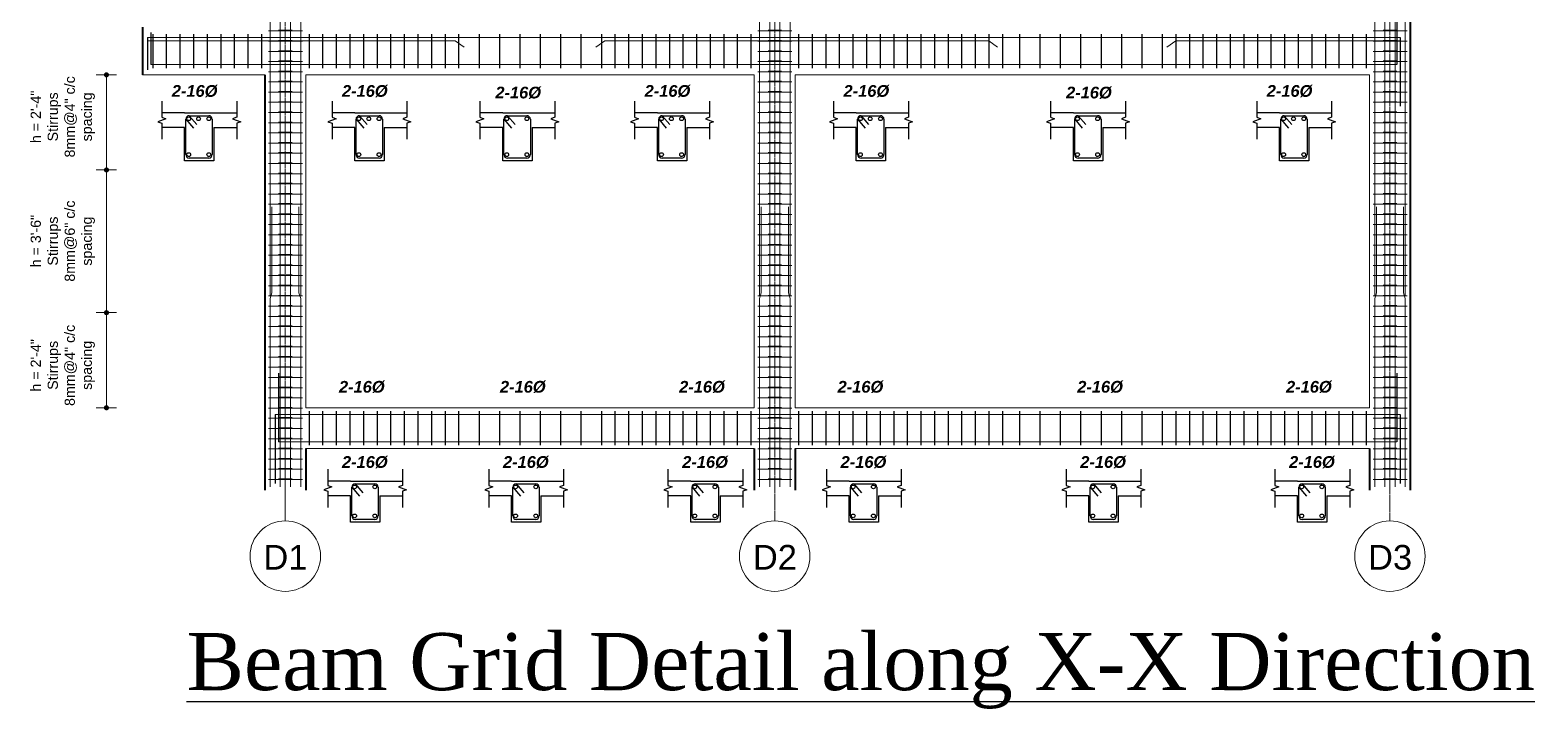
# Model space of a CAD drawing. Header units: inches. Extents: x 115570 to 265311, y 61168 to 314550.
# Drawn here: x 172834.6 to 173277.3, y 62446.7 to 62646.5 of the extents above; entities that cross this region are included whole.
import ezdxf

# ---------------------------------------------------------------- set-up
doc = ezdxf.new("R2010")
doc.units = ezdxf.units.IN
doc.header["$MEASUREMENT"] = 0
doc.linetypes.add('(edited 28 Aug)Admin Building_Umesh copy$0$DASHED', pattern=[0.75, 0.5, -0.25])
doc.layers.get('0').update_dxf_attribs({"lineweight": 25})
doc.layers.add('(edited 28 Aug)Admin Building_Umesh copy$0$0 Beam Rebar', color=3, linetype='Continuous')
doc.layers.add('0 Beam Rebar', color=3, linetype='Continuous')
for name, color, linetype, lineweight in [('(edited 28 Aug)Admin Building_Umesh copy$0$0 Center Line', 191, '(edited 28 Aug)Admin Building_Umesh copy$0$DASHED', 9), ('(edited 28 Aug)Admin Building_Umesh copy$0$0 Column Rebar', 4, 'Continuous', 20), ('0 dimension lines', 4, 'Continuous', 18), ('0 wall', 7, 'Continuous', 40)]:
    doc.layers.add(name, color=color, linetype=linetype, lineweight=lineweight)
doc.styles.add('(edited 28 Aug)Admin Building_Umesh copy$0$MtXpl_Arial', font='arialbi.ttf')
doc.styles.add('(edited 28 Aug)Admin Building_Umesh copy$0$Standard', font='arial.ttf')
doc.styles.add('arial.', font='arial.ttf')
doc.styles.get("Standard").update_dxf_attribs({"font": 'arial.ttf'})

# ---------------------------------------------------------------- blocks, each defined once
blk = doc.blocks.new('_Dot')
at = {"color": 0, "linetype": 'ByBlock', "lineweight": -2}
blk.add_line((-0.5, 0), (-1, 0), dxfattribs=at)
at = {"color": 0, "linetype": 'ByBlock', "const_width": 0.5}
blk.add_lwpolyline([(-0.25, 0, 1), (0.25, 0, 1)], format="xyb", close=True, dxfattribs=at)

msp = doc.modelspace()

# ---------------------------------------------------------------- linework, layer by layer
at = {"layer": '(edited 28 Aug)Admin Building_Umesh copy$0$0 Beam Rebar', "ltscale": 10, "transparency": 33554687}
for points in [[(172873.34, 62625.58), (172873.34, 62620.83), (172874.53, 62620.4), (172872.16, 62619.53), (172873.34, 62619.1), (172873.34, 62614.35)], [(172895.37, 62625.58), (172895.37, 62620.83), (172894.18, 62620.4), (172896.55, 62619.53), (172895.37, 62619.1), (172895.37, 62614.35)], [(172923.41, 62625.58), (172923.41, 62620.83), (172924.6, 62620.4), (172922.22, 62619.53), (172923.41, 62619.1), (172923.41, 62614.35)], [(172945.43, 62625.58), (172945.43, 62620.83), (172944.25, 62620.4), (172946.62, 62619.53), (172945.43, 62619.1), (172945.43, 62614.35)], [(172966.92, 62625.58), (172966.92, 62620.83), (172968.11, 62620.4), (172965.74, 62619.53), (172966.92, 62619.1), (172966.92, 62614.35)], [(172988.95, 62625.58), (172988.95, 62620.83), (172987.76, 62620.4), (172990.13, 62619.53), (172988.95, 62619.1), (172988.95, 62614.35)], [(173012.45, 62625.58), (173012.45, 62620.83), (173013.63, 62620.4), (173011.26, 62619.53), (173012.45, 62619.1), (173012.45, 62614.35)], [(173034.47, 62625.58), (173034.47, 62620.83), (173033.29, 62620.4), (173035.66, 62619.53), (173034.47, 62619.1), (173034.47, 62614.35)], [(173070.97, 62625.58), (173070.97, 62620.83), (173072.15, 62620.4), (173069.78, 62619.53), (173070.97, 62619.1), (173070.97, 62614.35)], [(173092.99, 62625.58), (173092.99, 62620.83), (173091.8, 62620.4), (173094.18, 62619.53), (173092.99, 62619.1), (173092.99, 62614.35)], [(173134.83, 62625.58), (173134.83, 62620.83), (173136.02, 62620.4), (173133.64, 62619.53), (173134.83, 62619.1), (173134.83, 62614.35)], [(173156.86, 62625.58), (173156.86, 62620.83), (173155.67, 62620.4), (173158.04, 62619.53), (173156.86, 62619.1), (173156.86, 62614.35)], [(173195.48, 62625.58), (173195.48, 62620.83), (173196.67, 62620.4), (173194.29, 62619.53), (173195.48, 62619.1), (173195.48, 62614.35)], [(173217.5, 62625.58), (173217.5, 62620.83), (173216.32, 62620.4), (173218.69, 62619.53), (173217.5, 62619.1), (173217.5, 62614.35)], [(172922.15, 62517.23), (172922.15, 62512.48), (172923.34, 62512.05), (172920.96, 62511.18), (172922.15, 62510.75), (172922.15, 62506)], [(172944.18, 62517.23), (172944.18, 62512.48), (172942.99, 62512.05), (172945.36, 62511.18), (172944.18, 62510.75), (172944.18, 62506)], [(172969.52, 62517.23), (172969.52, 62512.48), (172970.71, 62512.05), (172968.33, 62511.18), (172969.52, 62510.75), (172969.52, 62506)], [(172991.54, 62517.23), (172991.54, 62512.48), (172990.36, 62512.05), (172992.73, 62511.18), (172991.54, 62510.75), (172991.54, 62506)], [(173022.25, 62517.23), (173022.25, 62512.48), (173023.44, 62512.05), (173021.06, 62511.18), (173022.25, 62510.75), (173022.25, 62506)], [(173044.27, 62517.23), (173044.27, 62512.48), (173043.09, 62512.05), (173045.46, 62511.18), (173044.27, 62510.75), (173044.27, 62506)], [(173068.85, 62517.23), (173068.85, 62512.48), (173070.04, 62512.05), (173067.66, 62511.18), (173068.85, 62510.75), (173068.85, 62506)], [(173090.87, 62517.23), (173090.87, 62512.48), (173089.69, 62512.05), (173092.06, 62511.18), (173090.87, 62510.75), (173090.87, 62506)], [(173139.36, 62517.23), (173139.36, 62512.48), (173140.55, 62512.05), (173138.18, 62511.18), (173139.36, 62510.75), (173139.36, 62506)], [(173161.39, 62517.23), (173161.39, 62512.48), (173160.2, 62512.05), (173162.57, 62511.18), (173161.39, 62510.75), (173161.39, 62506)], [(173200.8, 62517.23), (173200.8, 62512.48), (173201.99, 62512.05), (173199.61, 62511.18), (173200.8, 62510.75), (173200.8, 62506)], [(173222.82, 62517.23), (173222.82, 62512.48), (173221.64, 62512.05), (173224.01, 62511.18), (173222.82, 62510.75), (173222.82, 62506)]]:
    msp.add_lwpolyline(points, dxfattribs=at)
for centre in [(172881.25, 62620.39), (172884.15, 62620.39), (172887.17, 62620.39), (172931.32, 62620.39), (172934.22, 62620.39), (172937.24, 62620.39), (172974.83, 62620.39), (172980.75, 62620.39), (173020.36, 62620.39), (173023.26, 62620.39), (173026.28, 62620.39), (173078.88, 62620.39), (173081.77, 62620.39), (173084.79, 62620.39), (173142.74, 62620.39), (173148.66, 62620.39), (173203.39, 62620.39), (173206.29, 62620.39), (173209.31, 62620.39), (172881.25, 62609.84), (172887.17, 62609.84), (172931.32, 62609.84), (172937.24, 62609.84), (172974.83, 62609.84), (172980.75, 62609.84), (173020.36, 62609.84), (173026.28, 62609.84), (173078.88, 62609.84), (173084.79, 62609.84), (173142.74, 62609.84), (173148.66, 62609.84), (173203.39, 62609.84), (173209.31, 62609.84), (172930.06, 62512.04), (172935.98, 62512.04), (172977.43, 62512.04), (172983.35, 62512.04), (173030.16, 62512.04), (173036.08, 62512.04), (173076.76, 62512.04), (173082.68, 62512.04), (173147.27, 62512.04), (173153.19, 62512.04), (173208.71, 62512.04), (173214.63, 62512.04), (172930.06, 62503.49), (172935.98, 62503.49), (172977.43, 62503.49), (172983.35, 62503.49), (173030.16, 62503.49), (173036.08, 62503.49), (173076.76, 62503.49), (173082.68, 62503.49), (173147.27, 62503.49), (173153.19, 62503.49), (173208.71, 62503.49), (173214.63, 62503.49)]:
    msp.add_circle(centre, 0.553, dxfattribs=at)
for centre, start, end in [((172881.42, 62620.28), 90, 180), ((172887.17, 62620.28), 0, 90), ((172931.49, 62620.28), 90, 180), ((172937.24, 62620.28), 0, 90), ((172975.01, 62620.28), 90, 180), ((172980.75, 62620.28), 0, 90), ((173020.53, 62620.28), 90, 180), ((173026.28, 62620.28), 0, 90), ((173079.05, 62620.28), 90, 180), ((173084.79, 62620.28), 0, 90), ((173142.91, 62620.28), 90, 180), ((173148.66, 62620.28), 0, 90), ((173203.56, 62620.28), 90, 180), ((173209.31, 62620.28), 0, 90), ((172881.42, 62609.84), 180, 270), ((172887.17, 62609.84), 270, 0), ((172931.49, 62609.84), 180, 270), ((172937.24, 62609.84), 270, 0), ((172975.01, 62609.84), 180, 270), ((172980.75, 62609.84), 270, 0), ((173020.53, 62609.84), 180, 270), ((173026.28, 62609.84), 270, 0), ((173079.05, 62609.84), 180, 270), ((173084.79, 62609.84), 270, 0), ((173142.91, 62609.84), 180, 270), ((173148.66, 62609.84), 270, 0), ((173203.56, 62609.84), 180, 270), ((173209.31, 62609.84), 270, 0), ((172930.23, 62511.93), 90, 180), ((172935.98, 62511.93), 0, 90), ((172977.6, 62511.93), 90, 180), ((172983.35, 62511.93), 0, 90), ((173030.33, 62511.93), 90, 180), ((173036.08, 62511.93), 0, 90), ((173076.93, 62511.93), 90, 180), ((173082.68, 62511.93), 0, 90), ((173147.45, 62511.93), 90, 180), ((173153.19, 62511.93), 0, 90), ((173208.88, 62511.93), 90, 180), ((173214.63, 62511.93), 0, 90), ((172930.23, 62503.49), 180, 270), ((172935.98, 62503.49), 270, 0), ((172977.6, 62503.49), 180, 270), ((172983.35, 62503.49), 270, 0), ((173030.33, 62503.49), 180, 270), ((173036.08, 62503.49), 270, 0), ((173076.93, 62503.49), 180, 270), ((173082.68, 62503.49), 270, 0), ((173147.45, 62503.49), 180, 270), ((173153.19, 62503.49), 270, 0), ((173208.88, 62503.49), 180, 270), ((173214.63, 62503.49), 270, 0)]:
    msp.add_arc(centre, 1.01, start, end, dxfattribs=at)
at = {"layer": '(edited 28 Aug)Admin Building_Umesh copy$0$0 Center Line', "ltscale": 0.01, "transparency": 33554559}
for p, q in [((173053.66, 62969.14), (173053.66, 62502.03)), ((172909.66, 62927), (172909.66, 62502.03)), ((173234.66, 62910.85), (173234.66, 62502.03))]:
    msp.add_line(p, q, dxfattribs=at)
at = {"layer": '(edited 28 Aug)Admin Building_Umesh copy$0$0 Center Line', "linetype": 'Continuous', "ltscale": 100, "transparency": 33554687}
for centre in [(172909.66, 62491.66), (173053.66, 62491.66), (173234.66, 62491.66)]:
    msp.add_circle(centre, 10.37, dxfattribs=at)
at = {"layer": '(edited 28 Aug)Admin Building_Umesh copy$0$0 Column Rebar', "ltscale": 10, "transparency": 33554687}
for p, q in [((173049.19, 62581.45), (173049.19, 62958.78)), ((173052.19, 62581.45), (173052.19, 62958.78)), ((173055.19, 62581.45), (173055.19, 62958.78)), ((173058.19, 62581.45), (173058.19, 62958.78)), ((172905.19, 62581.45), (172905.19, 62915.32)), ((172908.19, 62581.45), (172908.19, 62915.32)), ((172911.19, 62581.45), (172911.19, 62915.32)), ((172914.19, 62581.45), (172914.19, 62915.32)), ((173230.19, 62581.45), (173230.19, 62869.32)), ((173233.19, 62581.45), (173233.19, 62869.32)), ((173236.19, 62581.45), (173236.19, 62869.32)), ((173239.19, 62581.45), (173239.19, 62869.32))]:
    msp.add_line(p, q, dxfattribs=at)
at = {"layer": '(edited 28 Aug)Admin Building_Umesh copy$0$0 Column Rebar'}
for p, q in [((172904.69, 62646.23), (172914.69, 62646.23)), ((172904.69, 62643.23), (172914.69, 62643.23)), ((172907.69, 62646.42), (172911.69, 62646.42)), ((172907.69, 62643.42), (172911.69, 62643.42)), ((173048.69, 62646.23), (173058.69, 62646.23)), ((173048.69, 62643.23), (173058.69, 62643.23)), ((173051.69, 62646.42), (173055.69, 62646.42)), ((173051.69, 62643.42), (173055.69, 62643.42)), ((173229.69, 62646.23), (173239.69, 62646.23)), ((173229.69, 62643.23), (173239.69, 62643.23)), ((173232.69, 62646.42), (173236.69, 62646.42)), ((173232.69, 62643.42), (173236.69, 62643.42)), ((172904.69, 62640.23), (172914.69, 62640.23)), ((172907.69, 62640.42), (172911.69, 62640.42)), ((173048.69, 62640.23), (173058.69, 62640.23)), ((173051.69, 62640.42), (173055.69, 62640.42)), ((173229.69, 62640.23), (173239.69, 62640.23)), ((173232.69, 62640.42), (173236.69, 62640.42)), ((172904.69, 62637.23), (172914.69, 62637.23)), ((172904.69, 62634.23), (172914.69, 62634.23)), ((172907.69, 62637.42), (172911.69, 62637.42)), ((172907.69, 62634.42), (172911.69, 62634.42)), ((173048.69, 62637.23), (173058.69, 62637.23)), ((173048.69, 62634.23), (173058.69, 62634.23)), ((173051.69, 62637.42), (173055.69, 62637.42)), ((173051.69, 62634.42), (173055.69, 62634.42)), ((173229.69, 62637.23), (173239.69, 62637.23)), ((173229.69, 62634.23), (173239.69, 62634.23)), ((173232.69, 62637.42), (173236.69, 62637.42)), ((173232.69, 62634.42), (173236.69, 62634.42)), ((172904.69, 62631.23), (172914.69, 62631.23)), ((172907.69, 62631.42), (172911.69, 62631.42)), ((173048.69, 62631.23), (173058.69, 62631.23)), ((173051.69, 62631.42), (173055.69, 62631.42)), ((173229.69, 62631.23), (173239.69, 62631.23)), ((173232.69, 62631.42), (173236.69, 62631.42)), ((172904.69, 62628.23), (172914.69, 62628.23)), ((172904.69, 62625.23), (172914.69, 62625.23)), ((172907.69, 62628.42), (172911.69, 62628.42)), ((172907.69, 62625.42), (172911.69, 62625.42)), ((173048.69, 62628.23), (173058.69, 62628.23)), ((173048.69, 62625.23), (173058.69, 62625.23)), ((173051.69, 62628.42), (173055.69, 62628.42)), ((173051.69, 62625.42), (173055.69, 62625.42)), ((173229.69, 62628.23), (173239.69, 62628.23)), ((173229.69, 62625.23), (173239.69, 62625.23)), ((173232.69, 62628.42), (173236.69, 62628.42)), ((173232.69, 62625.42), (173236.69, 62625.42)), ((172904.69, 62622.23), (172914.69, 62622.23)), ((172907.69, 62622.42), (172911.69, 62622.42)), ((173048.69, 62622.23), (173058.69, 62622.23)), ((173051.69, 62622.42), (173055.69, 62622.42)), ((173229.69, 62622.23), (173239.69, 62622.23)), ((173232.69, 62622.42), (173236.69, 62622.42)), ((172904.69, 62619.23), (172914.69, 62619.23)), ((172904.69, 62616.23), (172914.69, 62616.23)), ((172907.69, 62619.42), (172911.69, 62619.42)), ((172907.69, 62616.42), (172911.69, 62616.42)), ((173048.69, 62619.23), (173058.69, 62619.23)), ((173048.69, 62616.23), (173058.69, 62616.23)), ((173051.69, 62619.42), (173055.69, 62619.42)), ((173051.69, 62616.42), (173055.69, 62616.42)), ((173229.69, 62619.23), (173239.69, 62619.23)), ((173229.69, 62616.23), (173239.69, 62616.23)), ((173232.69, 62619.42), (173236.69, 62619.42)), ((173232.69, 62616.42), (173236.69, 62616.42)), ((172904.69, 62613.23), (172914.69, 62613.23)), ((172907.69, 62613.42), (172911.69, 62613.42)), ((173048.69, 62613.23), (173058.69, 62613.23)), ((173051.69, 62613.42), (173055.69, 62613.42)), ((173229.69, 62613.23), (173239.69, 62613.23)), ((173232.69, 62613.42), (173236.69, 62613.42)), ((172904.69, 62610.23), (172914.69, 62610.23)), ((172904.69, 62607.23), (172914.69, 62607.23)), ((172907.69, 62610.42), (172911.69, 62610.42)), ((172907.69, 62607.42), (172911.69, 62607.42)), ((173048.69, 62610.23), (173058.69, 62610.23)), ((173048.69, 62607.23), (173058.69, 62607.23)), ((173051.69, 62610.42), (173055.69, 62610.42)), ((173051.69, 62607.42), (173055.69, 62607.42)), ((173229.69, 62610.23), (173239.69, 62610.23)), ((173229.69, 62607.23), (173239.69, 62607.23)), ((173232.69, 62610.42), (173236.69, 62610.42)), ((173232.69, 62607.42), (173236.69, 62607.42)), ((172904.69, 62604.23), (172914.69, 62604.23)), ((172907.69, 62604.42), (172911.69, 62604.42)), ((173048.69, 62604.23), (173058.69, 62604.23)), ((173051.69, 62604.42), (173055.69, 62604.42)), ((173229.69, 62604.23), (173239.69, 62604.23)), ((173232.69, 62604.42), (173236.69, 62604.42)), ((172904.69, 62601.23), (172914.69, 62601.23)), ((172904.69, 62598.23), (172914.69, 62598.23)), ((172907.69, 62601.42), (172911.69, 62601.42)), ((172907.69, 62598.42), (172911.69, 62598.42)), ((173048.69, 62601.23), (173058.69, 62601.23)), ((173048.69, 62598.23), (173058.69, 62598.23)), ((173051.69, 62601.42), (173055.69, 62601.42)), ((173051.69, 62598.42), (173055.69, 62598.42)), ((173229.69, 62601.23), (173239.69, 62601.23)), ((173229.69, 62598.23), (173239.69, 62598.23)), ((173232.69, 62601.42), (173236.69, 62601.42)), ((173232.69, 62598.42), (173236.69, 62598.42)), ((172904.69, 62595.23), (172914.69, 62595.23)), ((172907.69, 62595.42), (172911.69, 62595.42)), ((173048.69, 62595.23), (173058.69, 62595.23)), ((173051.69, 62595.42), (173055.69, 62595.42)), ((173229.69, 62595.23), (173239.69, 62595.23)), ((173232.69, 62595.42), (173236.69, 62595.42)), ((172904.69, 62592.23), (172914.69, 62592.23)), ((172904.69, 62589.23), (172914.69, 62589.23)), ((172907.69, 62592.42), (172911.69, 62592.42)), ((172907.69, 62589.42), (172911.69, 62589.42)), ((173048.69, 62592.23), (173058.69, 62592.23)), ((173048.69, 62589.23), (173058.69, 62589.23)), ((173051.69, 62592.42), (173055.69, 62592.42)), ((173051.69, 62589.42), (173055.69, 62589.42)), ((173229.69, 62592.23), (173239.69, 62592.23)), ((173229.69, 62589.23), (173239.69, 62589.23)), ((173232.69, 62592.42), (173236.69, 62592.42)), ((173232.69, 62589.42), (173236.69, 62589.42)), ((172904.69, 62586.23), (172914.69, 62586.23)), ((172907.69, 62586.42), (172911.69, 62586.42)), ((173048.69, 62586.23), (173058.69, 62586.23)), ((173051.69, 62586.42), (173055.69, 62586.42)), ((173229.69, 62586.23), (173239.69, 62586.23)), ((173232.69, 62586.42), (173236.69, 62586.42)), ((172904.69, 62583.23), (172914.69, 62583.23)), ((172904.69, 62580.23), (172914.69, 62580.23)), ((172905.19, 62582.45), (172905.19, 62568.23)), ((172907.69, 62583.42), (172911.69, 62583.42)), ((172907.69, 62580.42), (172911.69, 62580.42)), ((172908.19, 62582.45), (172908.19, 62512.09)), ((172911.19, 62582.45), (172911.19, 62512.09)), ((172914.19, 62582.45), (172914.19, 62568.23)), ((173048.69, 62583.23), (173058.69, 62583.23)), ((173048.69, 62580.23), (173058.69, 62580.23)), ((173049.19, 62582.45), (173049.19, 62568.23)), ((173051.69, 62583.42), (173055.69, 62583.42)), ((173051.69, 62580.42), (173055.69, 62580.42)), ((173052.19, 62582.45), (173052.19, 62512.09)), ((173055.19, 62582.45), (173055.19, 62512.09)), ((173058.19, 62582.45), (173058.19, 62568.23)), ((173229.69, 62583.23), (173239.69, 62583.23)), ((173229.69, 62580.23), (173239.69, 62580.23)), ((173230.19, 62582.45), (173230.19, 62568.23)), ((173232.69, 62583.42), (173236.69, 62583.42)), ((173232.69, 62580.42), (173236.69, 62580.42)), ((173233.19, 62582.45), (173233.19, 62512.09)), ((173236.19, 62582.45), (173236.19, 62512.09)), ((173239.19, 62582.45), (173239.19, 62568.23)), ((172904.69, 62577.23), (172914.69, 62577.23)), ((172907.69, 62577.42), (172911.69, 62577.42)), ((173048.69, 62577.23), (173058.69, 62577.23)), ((173051.69, 62577.42), (173055.69, 62577.42)), ((173229.69, 62577.23), (173239.69, 62577.23)), ((173232.69, 62577.42), (173236.69, 62577.42)), ((172904.69, 62574.23), (172914.69, 62574.23)), ((172907.69, 62574.42), (172911.69, 62574.42)), ((172907.69, 62571.42), (172911.69, 62571.42)), ((173048.69, 62574.23), (173058.69, 62574.23)), ((173051.69, 62574.42), (173055.69, 62574.42)), ((173051.69, 62571.42), (173055.69, 62571.42)), ((173229.69, 62574.23), (173239.69, 62574.23)), ((173232.69, 62574.42), (173236.69, 62574.42)), ((173232.69, 62571.42), (173236.69, 62571.42)), ((172904.69, 62571.23), (172914.69, 62571.23)), ((172904.69, 62568.23), (172914.69, 62568.23)), ((172905.19, 62567.45), (172905.19, 62512.09)), ((172907.69, 62568.42), (172911.69, 62568.42)), ((172914.19, 62567.5), (172914.19, 62512.09)), ((173048.69, 62571.23), (173058.69, 62571.23)), ((173048.69, 62568.23), (173058.69, 62568.23)), ((173049.19, 62567.45), (173049.19, 62512.09)), ((173051.69, 62568.42), (173055.69, 62568.42)), ((173058.19, 62567.5), (173058.19, 62512.09)), ((173229.69, 62571.23), (173239.69, 62571.23)), ((173229.69, 62568.23), (173239.69, 62568.23)), ((173230.19, 62567.45), (173230.19, 62512.09)), ((173232.69, 62568.42), (173236.69, 62568.42)), ((173239.19, 62567.5), (173239.19, 62512.09)), ((172904.69, 62565.23), (172914.69, 62565.23)), ((172907.69, 62565.42), (172911.69, 62565.42)), ((173048.69, 62565.23), (173058.69, 62565.23)), ((173051.69, 62565.42), (173055.69, 62565.42)), ((173229.69, 62565.23), (173239.69, 62565.23)), ((173232.69, 62565.42), (173236.69, 62565.42)), ((172904.69, 62562.23), (172914.69, 62562.23)), ((172904.69, 62559.23), (172914.69, 62559.23)), ((172907.69, 62562.42), (172911.69, 62562.42)), ((172907.69, 62559.42), (172911.69, 62559.42)), ((173048.69, 62562.23), (173058.69, 62562.23)), ((173048.69, 62559.23), (173058.69, 62559.23)), ((173051.69, 62562.42), (173055.69, 62562.42)), ((173051.69, 62559.42), (173055.69, 62559.42)), ((173229.69, 62562.23), (173239.69, 62562.23)), ((173229.69, 62559.23), (173239.69, 62559.23)), ((173232.69, 62562.42), (173236.69, 62562.42)), ((173232.69, 62559.42), (173236.69, 62559.42)), ((172904.69, 62556.23), (172914.69, 62556.23)), ((172907.69, 62556.42), (172911.69, 62556.42)), ((173048.69, 62556.23), (173058.69, 62556.23)), ((173051.69, 62556.42), (173055.69, 62556.42)), ((173229.69, 62556.23), (173239.69, 62556.23)), ((173232.69, 62556.42), (173236.69, 62556.42)), ((172904.69, 62553.23), (172914.69, 62553.23)), ((172904.69, 62550.23), (172914.69, 62550.23)), ((172907.69, 62553.42), (172911.69, 62553.42)), ((172907.69, 62550.42), (172911.69, 62550.42)), ((173048.69, 62553.23), (173058.69, 62553.23)), ((173048.69, 62550.23), (173058.69, 62550.23)), ((173051.69, 62553.42), (173055.69, 62553.42)), ((173051.69, 62550.42), (173055.69, 62550.42)), ((173229.69, 62553.23), (173239.69, 62553.23)), ((173229.69, 62550.23), (173239.69, 62550.23)), ((173232.69, 62553.42), (173236.69, 62553.42)), ((173232.69, 62550.42), (173236.69, 62550.42)), ((172904.69, 62547.23), (172914.69, 62547.23)), ((172907.69, 62547.42), (172911.69, 62547.42)), ((173048.69, 62547.23), (173058.69, 62547.23)), ((173051.69, 62547.42), (173055.69, 62547.42)), ((173229.69, 62547.23), (173239.69, 62547.23)), ((173232.69, 62547.42), (173236.69, 62547.42)), ((172904.69, 62544.23), (172914.69, 62544.23)), ((172904.69, 62541.23), (172914.69, 62541.23)), ((172907.69, 62544.42), (172911.69, 62544.42)), ((172907.69, 62541.42), (172911.69, 62541.42)), ((173048.69, 62544.23), (173058.69, 62544.23)), ((173048.69, 62541.23), (173058.69, 62541.23)), ((173051.69, 62544.42), (173055.69, 62544.42)), ((173051.69, 62541.42), (173055.69, 62541.42)), ((173229.69, 62544.23), (173239.69, 62544.23)), ((173229.69, 62541.23), (173239.69, 62541.23)), ((173232.69, 62544.42), (173236.69, 62544.42)), ((173232.69, 62541.42), (173236.69, 62541.42)), ((172904.69, 62538.23), (172914.69, 62538.23)), ((172907.69, 62538.42), (172911.69, 62538.42)), ((173048.69, 62538.23), (173058.69, 62538.23)), ((173051.69, 62538.42), (173055.69, 62538.42)), ((173229.69, 62538.23), (173239.69, 62538.23)), ((173232.69, 62538.42), (173236.69, 62538.42)), ((172904.69, 62535.23), (172914.69, 62535.23)), ((172904.69, 62532.23), (172914.69, 62532.23)), ((172907.69, 62535.42), (172911.69, 62535.42)), ((172907.69, 62532.42), (172911.69, 62532.42)), ((173048.69, 62535.23), (173058.69, 62535.23)), ((173048.69, 62532.23), (173058.69, 62532.23)), ((173051.69, 62535.42), (173055.69, 62535.42)), ((173051.69, 62532.42), (173055.69, 62532.42)), ((173229.69, 62535.23), (173239.69, 62535.23)), ((173229.69, 62532.23), (173239.69, 62532.23)), ((173232.69, 62535.42), (173236.69, 62535.42)), ((173232.69, 62532.42), (173236.69, 62532.42)), ((172904.69, 62529.23), (172914.69, 62529.23)), ((172907.69, 62529.42), (172911.69, 62529.42)), ((173048.69, 62529.23), (173058.69, 62529.23)), ((173051.69, 62529.42), (173055.69, 62529.42)), ((173229.69, 62529.23), (173239.69, 62529.23)), ((173232.69, 62529.42), (173236.69, 62529.42)), ((172904.69, 62526.23), (172914.69, 62526.23)), ((172904.69, 62523.23), (172914.69, 62523.23)), ((172907.69, 62526.42), (172911.69, 62526.42)), ((172907.69, 62523.42), (172911.69, 62523.42)), ((173048.69, 62526.23), (173058.69, 62526.23)), ((173048.69, 62523.23), (173058.69, 62523.23)), ((173051.69, 62526.42), (173055.69, 62526.42)), ((173051.69, 62523.42), (173055.69, 62523.42)), ((173229.69, 62526.23), (173239.69, 62526.23)), ((173229.69, 62523.23), (173239.69, 62523.23)), ((173232.69, 62526.42), (173236.69, 62526.42)), ((173232.69, 62523.42), (173236.69, 62523.42)), ((172904.69, 62520.23), (172914.69, 62520.23)), ((172907.69, 62520.42), (172911.69, 62520.42)), ((173048.69, 62520.23), (173058.69, 62520.23)), ((173051.69, 62520.42), (173055.69, 62520.42)), ((173229.69, 62520.23), (173239.69, 62520.23)), ((173232.69, 62520.42), (173236.69, 62520.42)), ((172904.69, 62517.23), (172914.69, 62517.23)), ((172904.69, 62514.23), (172914.69, 62514.23)), ((172907.69, 62517.42), (172911.69, 62517.42)), ((172907.69, 62514.42), (172911.69, 62514.42)), ((173048.69, 62517.23), (173058.69, 62517.23)), ((173048.69, 62514.23), (173058.69, 62514.23)), ((173051.69, 62517.42), (173055.69, 62517.42)), ((173051.69, 62514.42), (173055.69, 62514.42)), ((173229.69, 62517.23), (173239.69, 62517.23)), ((173229.69, 62514.23), (173239.69, 62514.23)), ((173232.69, 62517.42), (173236.69, 62517.42)), ((173232.69, 62514.42), (173236.69, 62514.42))]:
    msp.add_line(p, q, dxfattribs=at)
for points in [[(172905.19, 62567.45), (172905.69, 62569.12), (172905.69, 62594.45)], [(172914.19, 62567.5), (172913.69, 62569.16), (172913.69, 62594.5)], [(173049.19, 62567.45), (173049.69, 62569.12), (173049.69, 62594.45)], [(173058.19, 62567.5), (173057.69, 62569.16), (173057.69, 62594.5)], [(173230.19, 62567.45), (173230.69, 62569.12), (173230.69, 62594.45)], [(173239.19, 62567.5), (173238.69, 62569.16), (173238.69, 62594.5)]]:
    msp.add_lwpolyline(points, dxfattribs=at)
at = {"layer": '0 Beam Rebar', "ltscale": 10, "transparency": 33554687}
for p, q in [((173236.66, 62656.56), (173236.66, 62636.32)), ((172869.08, 62644.32), (172869.08, 62634.82)), ((172870.08, 62645.82), (172870.08, 62636.32)), ((173237.66, 62644.32), (173237.66, 62624.08)), ((172880.03, 62622.13), (172873.34, 62622.13)), ((172880.03, 62622.13), (172888.67, 62622.13)), ((172880.42, 62609.84), (172880.42, 62620.28)), ((172880.42, 62620.28), (172882.66, 62617.65)), ((172881.42, 62621.29), (172887.17, 62621.29)), ((172881.42, 62621.29), (172883.67, 62618.66)), ((172888.18, 62620.28), (172888.18, 62609.84)), ((172888.67, 62622.13), (172895.37, 62622.13)), ((172930.1, 62622.13), (172923.41, 62622.13)), ((172930.1, 62622.13), (172938.74, 62622.13)), ((172930.48, 62609.84), (172930.48, 62620.28)), ((172930.48, 62620.28), (172932.73, 62617.65)), ((172931.49, 62621.29), (172937.24, 62621.29)), ((172931.49, 62621.29), (172933.73, 62618.66)), ((172938.24, 62620.28), (172938.24, 62609.84)), ((172938.74, 62622.13), (172945.43, 62622.13)), ((172973.62, 62622.13), (172966.92, 62622.13)), ((172973.62, 62622.13), (172982.26, 62622.13)), ((172974, 62609.84), (172974, 62620.28)), ((172974, 62620.28), (172976.24, 62617.65)), ((172975.01, 62621.29), (172980.75, 62621.29)), ((172975.01, 62621.29), (172977.25, 62618.66)), ((172981.76, 62620.28), (172981.76, 62609.84)), ((172982.26, 62622.13), (172988.95, 62622.13)), ((173019.14, 62622.13), (173012.45, 62622.13)), ((173019.14, 62622.13), (173027.78, 62622.13)), ((173019.52, 62609.84), (173019.52, 62620.28)), ((173019.52, 62620.28), (173021.77, 62617.65)), ((173020.53, 62621.29), (173026.28, 62621.29)), ((173020.53, 62621.29), (173022.77, 62618.66)), ((173027.28, 62620.28), (173027.28, 62609.84)), ((173027.78, 62622.13), (173034.47, 62622.13)), ((173077.66, 62622.13), (173070.97, 62622.13)), ((173077.66, 62622.13), (173086.3, 62622.13)), ((173078.04, 62609.84), (173078.04, 62620.28)), ((173078.04, 62620.28), (173080.29, 62617.65)), ((173079.05, 62621.29), (173084.79, 62621.29)), ((173079.05, 62621.29), (173081.29, 62618.66)), ((173085.8, 62620.28), (173085.8, 62609.84)), ((173086.3, 62622.13), (173092.99, 62622.13)), ((173141.52, 62622.13), (173134.83, 62622.13)), ((173141.52, 62622.13), (173150.16, 62622.13)), ((173141.91, 62609.84), (173141.91, 62620.28)), ((173141.91, 62620.28), (173144.15, 62617.65)), ((173142.91, 62621.29), (173148.66, 62621.29)), ((173142.91, 62621.29), (173145.16, 62618.66)), ((173149.67, 62620.28), (173149.67, 62609.84)), ((173150.16, 62622.13), (173156.86, 62622.13)), ((173202.17, 62622.13), (173195.48, 62622.13)), ((173202.17, 62622.13), (173210.81, 62622.13)), ((173202.55, 62609.84), (173202.55, 62620.28)), ((173202.55, 62620.28), (173204.8, 62617.65)), ((173203.56, 62621.29), (173209.31, 62621.29)), ((173203.56, 62621.29), (173205.8, 62618.66)), ((173210.31, 62620.28), (173210.31, 62609.84)), ((173210.81, 62622.13), (173217.5, 62622.13)), ((172880.03, 62617.81), (172873.34, 62617.81)), ((172880.03, 62608.03), (172880.03, 62617.81)), ((172888.67, 62617.81), (172888.67, 62608.03)), ((172888.67, 62617.81), (172895.37, 62617.81)), ((172930.1, 62617.81), (172923.41, 62617.81)), ((172930.1, 62608.03), (172930.1, 62617.81)), ((172938.74, 62617.81), (172938.74, 62608.03)), ((172938.74, 62617.81), (172945.43, 62617.81)), ((172973.62, 62617.81), (172966.92, 62617.81)), ((172973.62, 62608.03), (172973.62, 62617.81)), ((172982.26, 62617.81), (172982.26, 62608.03)), ((172982.26, 62617.81), (172988.95, 62617.81)), ((173019.14, 62617.81), (173012.45, 62617.81)), ((173019.14, 62608.03), (173019.14, 62617.81)), ((173027.78, 62617.81), (173027.78, 62608.03)), ((173027.78, 62617.81), (173034.47, 62617.81)), ((173077.66, 62617.81), (173070.97, 62617.81)), ((173077.66, 62608.03), (173077.66, 62617.81)), ((173086.3, 62617.81), (173086.3, 62608.03)), ((173086.3, 62617.81), (173092.99, 62617.81)), ((173141.52, 62617.81), (173134.83, 62617.81)), ((173141.52, 62608.03), (173141.52, 62617.81)), ((173150.16, 62617.81), (173150.16, 62608.03)), ((173150.16, 62617.81), (173156.86, 62617.81)), ((173202.17, 62617.81), (173195.48, 62617.81)), ((173202.17, 62608.03), (173202.17, 62617.81)), ((173210.81, 62617.81), (173210.81, 62608.03)), ((173210.81, 62617.81), (173217.5, 62617.81)), ((172888.67, 62608.03), (172880.03, 62608.03)), ((172887.17, 62608.83), (172881.42, 62608.83)), ((172938.74, 62608.03), (172930.1, 62608.03)), ((172937.24, 62608.83), (172931.49, 62608.83)), ((172982.26, 62608.03), (172973.62, 62608.03)), ((172980.75, 62608.83), (172975.01, 62608.83)), ((173027.78, 62608.03), (173019.14, 62608.03)), ((173026.28, 62608.83), (173020.53, 62608.83)), ((173086.3, 62608.03), (173077.66, 62608.03)), ((173084.79, 62608.83), (173079.05, 62608.83)), ((173150.16, 62608.03), (173141.52, 62608.03)), ((173148.66, 62608.83), (173142.91, 62608.83)), ((173210.81, 62608.03), (173202.17, 62608.03)), ((173209.31, 62608.83), (173203.56, 62608.83)), ((172907.66, 62545.56), (172907.66, 62525.32)), ((173236.66, 62545.56), (173236.66, 62525.32)), ((172906.66, 62533.32), (172906.66, 62513.08)), ((173237.66, 62533.32), (173237.66, 62513.08)), ((172928.84, 62513.77), (172922.15, 62513.77)), ((172928.84, 62509.45), (172922.15, 62509.45)), ((172928.84, 62513.77), (172937.48, 62513.77)), ((172928.84, 62501.68), (172928.84, 62509.45)), ((172929.23, 62503.49), (172929.23, 62511.93)), ((172929.23, 62511.93), (172931.47, 62509.3)), ((172930.23, 62512.94), (172935.98, 62512.94)), ((172930.23, 62512.94), (172932.48, 62510.31)), ((172936.98, 62511.93), (172936.98, 62503.49)), ((172937.48, 62513.77), (172944.18, 62513.77)), ((172937.48, 62509.45), (172937.48, 62501.68)), ((172937.48, 62509.45), (172944.18, 62509.45)), ((172976.21, 62513.77), (172969.52, 62513.77)), ((172976.21, 62509.45), (172969.52, 62509.45)), ((172976.21, 62513.77), (172984.85, 62513.77)), ((172976.21, 62501.68), (172976.21, 62509.45)), ((172976.59, 62503.49), (172976.59, 62511.93)), ((172976.59, 62511.93), (172978.84, 62509.3)), ((172977.6, 62512.94), (172983.35, 62512.94)), ((172977.6, 62512.94), (172979.85, 62510.31)), ((172984.35, 62511.93), (172984.35, 62503.49)), ((172984.85, 62513.77), (172991.54, 62513.77)), ((172984.85, 62509.45), (172984.85, 62501.68)), ((172984.85, 62509.45), (172991.54, 62509.45)), ((173028.94, 62513.77), (173022.25, 62513.77)), ((173028.94, 62509.45), (173022.25, 62509.45)), ((173028.94, 62513.77), (173037.58, 62513.77)), ((173028.94, 62501.68), (173028.94, 62509.45)), ((173029.33, 62503.49), (173029.33, 62511.93)), ((173029.33, 62511.93), (173031.57, 62509.3)), ((173030.33, 62512.94), (173036.08, 62512.94)), ((173030.33, 62512.94), (173032.58, 62510.31)), ((173037.08, 62511.93), (173037.08, 62503.49)), ((173037.58, 62513.77), (173044.27, 62513.77)), ((173037.58, 62509.45), (173037.58, 62501.68)), ((173037.58, 62509.45), (173044.27, 62509.45)), ((173075.54, 62513.77), (173068.85, 62513.77)), ((173075.54, 62509.45), (173068.85, 62509.45)), ((173075.54, 62513.77), (173084.18, 62513.77)), ((173075.54, 62501.68), (173075.54, 62509.45)), ((173075.93, 62503.49), (173075.93, 62511.93)), ((173075.93, 62511.93), (173078.17, 62509.3)), ((173076.93, 62512.94), (173082.68, 62512.94)), ((173076.93, 62512.94), (173079.18, 62510.31)), ((173083.68, 62511.93), (173083.68, 62503.49)), ((173084.18, 62513.77), (173090.87, 62513.77)), ((173084.18, 62509.45), (173084.18, 62501.68)), ((173084.18, 62509.45), (173090.87, 62509.45)), ((173146.05, 62513.77), (173139.36, 62513.77)), ((173146.05, 62509.45), (173139.36, 62509.45)), ((173146.05, 62513.77), (173154.69, 62513.77)), ((173146.05, 62501.68), (173146.05, 62509.45)), ((173146.44, 62503.49), (173146.44, 62511.93)), ((173146.44, 62511.93), (173148.68, 62509.3)), ((173147.45, 62512.94), (173153.19, 62512.94)), ((173147.45, 62512.94), (173149.69, 62510.31)), ((173154.2, 62511.93), (173154.2, 62503.49)), ((173154.69, 62513.77), (173161.39, 62513.77)), ((173154.69, 62509.45), (173154.69, 62501.68)), ((173154.69, 62509.45), (173161.39, 62509.45)), ((173207.49, 62513.77), (173200.8, 62513.77)), ((173207.49, 62509.45), (173200.8, 62509.45)), ((173207.49, 62513.77), (173216.13, 62513.77)), ((173207.49, 62501.68), (173207.49, 62509.45)), ((173207.88, 62503.49), (173207.88, 62511.93)), ((173207.88, 62511.93), (173210.12, 62509.3)), ((173208.88, 62512.94), (173214.63, 62512.94)), ((173208.88, 62512.94), (173211.13, 62510.31)), ((173215.63, 62511.93), (173215.63, 62503.49)), ((173216.13, 62513.77), (173222.82, 62513.77)), ((173216.13, 62509.45), (173216.13, 62501.68)), ((173216.13, 62509.45), (173222.82, 62509.45)), ((172937.48, 62501.68), (172928.84, 62501.68)), ((172935.98, 62502.48), (172930.23, 62502.48)), ((172984.85, 62501.68), (172976.21, 62501.68)), ((172983.35, 62502.48), (172977.6, 62502.48)), ((173037.58, 62501.68), (173028.94, 62501.68)), ((173036.08, 62502.48), (173030.33, 62502.48)), ((173084.18, 62501.68), (173075.54, 62501.68)), ((173082.68, 62502.48), (173076.93, 62502.48)), ((173154.69, 62501.68), (173146.05, 62501.68)), ((173153.19, 62502.48), (173147.45, 62502.48)), ((173216.13, 62501.68), (173207.49, 62501.68)), ((173214.63, 62502.48), (173208.88, 62502.48))]:
    msp.add_line(p, q, dxfattribs=at)
at = {"layer": '0 Beam Rebar', "lineweight": 15}
for p, q in [((173237.66, 62644.32), (172869.08, 62644.32)), ((173236.66, 62636.32), (172870.08, 62636.32)), ((173237.66, 62533.32), (172906.66, 62533.32)), ((173236.66, 62525.32), (172907.66, 62525.32))]:
    msp.add_line(p, q, dxfattribs=at)
at = {"layer": '0 Beam Rebar'}
for p, q in [((172870.66, 62645.32), (172870.66, 62635.32)), ((172874.66, 62645.32), (172874.66, 62635.32)), ((172878.66, 62645.32), (172878.66, 62635.32)), ((172882.66, 62645.32), (172882.66, 62635.32)), ((172886.66, 62645.32), (172886.66, 62635.32)), ((172890.66, 62645.32), (172890.66, 62635.32)), ((172894.66, 62645.32), (172894.66, 62635.32)), ((172898.66, 62645.32), (172898.66, 62635.32)), ((172902.66, 62645.32), (172902.66, 62635.32)), ((172916.66, 62645.32), (172916.66, 62635.32)), ((172920.66, 62645.32), (172920.66, 62635.32)), ((172924.66, 62645.32), (172924.66, 62635.32)), ((172928.66, 62645.32), (172928.66, 62635.32)), ((172932.66, 62645.32), (172932.66, 62635.32)), ((172936.66, 62645.32), (172936.66, 62635.32)), ((172940.66, 62645.32), (172940.66, 62635.32)), ((172944.66, 62645.32), (172944.66, 62635.32)), ((172948.66, 62645.32), (172948.66, 62635.32)), ((172952.66, 62645.32), (172952.66, 62635.32)), ((172956.66, 62645.32), (172956.66, 62635.32)), ((172960.66, 62645.32), (172960.66, 62635.32)), ((172966.66, 62645.32), (172966.66, 62635.32)), ((172972.66, 62645.32), (172972.66, 62635.32)), ((172978.66, 62645.32), (172978.66, 62635.32)), ((172984.66, 62645.32), (172984.66, 62635.32)), ((172990.66, 62645.32), (172990.66, 62635.32)), ((172996.66, 62645.32), (172996.66, 62635.32)), ((173002.66, 62645.32), (173002.66, 62635.32)), ((173006.66, 62645.32), (173006.66, 62635.32)), ((173010.66, 62645.32), (173010.66, 62635.32)), ((173014.66, 62645.32), (173014.66, 62635.32)), ((173018.66, 62645.32), (173018.66, 62635.32)), ((173022.66, 62645.32), (173022.66, 62635.32)), ((173026.66, 62645.32), (173026.66, 62635.32)), ((173030.66, 62645.32), (173030.66, 62635.32)), ((173034.66, 62645.32), (173034.66, 62635.32)), ((173038.66, 62645.32), (173038.66, 62635.32)), ((173042.66, 62645.32), (173042.66, 62635.32)), ((173046.66, 62645.32), (173046.66, 62635.32)), ((173060.66, 62645.32), (173060.66, 62635.32)), ((173064.66, 62645.32), (173064.66, 62635.32)), ((173068.66, 62645.32), (173068.66, 62635.32)), ((173072.66, 62645.32), (173072.66, 62635.32)), ((173076.66, 62645.32), (173076.66, 62635.32)), ((173080.66, 62645.32), (173080.66, 62635.32)), ((173084.66, 62645.32), (173084.66, 62635.32)), ((173088.66, 62645.32), (173088.66, 62635.32)), ((173092.66, 62645.32), (173092.66, 62635.32)), ((173096.66, 62645.32), (173096.66, 62635.32)), ((173100.66, 62645.32), (173100.66, 62635.32)), ((173104.66, 62645.32), (173104.66, 62635.32)), ((173108.66, 62645.32), (173108.66, 62635.32)), ((173112.66, 62645.32), (173112.66, 62635.32)), ((173116.66, 62645.32), (173116.66, 62635.32)), ((173120.66, 62645.32), (173120.66, 62635.32)), ((173125.66, 62645.32), (173125.66, 62635.32)), ((173131.66, 62645.32), (173131.66, 62635.32)), ((173137.66, 62645.32), (173137.66, 62635.32)), ((173143.66, 62645.32), (173143.66, 62635.32)), ((173149.66, 62645.32), (173149.66, 62635.32)), ((173155.66, 62645.32), (173155.66, 62635.32)), ((173161.66, 62645.32), (173161.66, 62635.32)), ((173167.66, 62645.32), (173167.66, 62635.32)), ((173171.66, 62645.32), (173171.66, 62635.32)), ((173175.66, 62645.32), (173175.66, 62635.32)), ((173179.66, 62645.32), (173179.66, 62635.32)), ((173183.66, 62645.32), (173183.66, 62635.32)), ((173187.66, 62645.32), (173187.66, 62635.32)), ((173191.66, 62645.32), (173191.66, 62635.32)), ((173195.66, 62645.32), (173195.66, 62635.32)), ((173199.66, 62645.32), (173199.66, 62635.32)), ((173203.66, 62645.32), (173203.66, 62635.32)), ((173207.66, 62645.32), (173207.66, 62635.32)), ((173211.66, 62645.32), (173211.66, 62635.32)), ((173215.66, 62645.32), (173215.66, 62635.32)), ((173219.66, 62645.32), (173219.66, 62635.32)), ((173223.66, 62645.32), (173223.66, 62635.32)), ((173227.66, 62645.32), (173227.66, 62635.32)), ((172916.66, 62534.32), (172916.66, 62524.32)), ((172920.66, 62534.32), (172920.66, 62524.32)), ((172924.66, 62534.32), (172924.66, 62524.32)), ((172928.66, 62534.32), (172928.66, 62524.32)), ((172932.66, 62534.32), (172932.66, 62524.32)), ((172936.66, 62534.32), (172936.66, 62524.32)), ((172940.66, 62534.32), (172940.66, 62524.32)), ((172944.66, 62534.32), (172944.66, 62524.32)), ((172948.66, 62534.32), (172948.66, 62524.32)), ((172952.66, 62534.32), (172952.66, 62524.32)), ((172956.66, 62534.32), (172956.66, 62524.32)), ((172960.66, 62534.32), (172960.66, 62524.32)), ((172966.66, 62534.32), (172966.66, 62524.32)), ((172972.66, 62534.32), (172972.66, 62524.32)), ((172978.66, 62534.32), (172978.66, 62524.32)), ((172984.66, 62534.32), (172984.66, 62524.32)), ((172990.66, 62534.32), (172990.66, 62524.32)), ((172996.66, 62534.32), (172996.66, 62524.32)), ((173002.66, 62534.32), (173002.66, 62524.32)), ((173006.66, 62534.32), (173006.66, 62524.32)), ((173010.66, 62534.32), (173010.66, 62524.32)), ((173014.66, 62534.32), (173014.66, 62524.32)), ((173018.66, 62534.32), (173018.66, 62524.32)), ((173022.66, 62534.32), (173022.66, 62524.32)), ((173026.66, 62534.32), (173026.66, 62524.32)), ((173030.66, 62534.32), (173030.66, 62524.32)), ((173034.66, 62534.32), (173034.66, 62524.32)), ((173038.66, 62534.32), (173038.66, 62524.32)), ((173042.66, 62534.32), (173042.66, 62524.32)), ((173046.66, 62534.32), (173046.66, 62524.32)), ((173060.66, 62534.32), (173060.66, 62524.32)), ((173064.66, 62534.32), (173064.66, 62524.32)), ((173068.66, 62534.32), (173068.66, 62524.32)), ((173072.66, 62534.32), (173072.66, 62524.32)), ((173076.66, 62534.32), (173076.66, 62524.32)), ((173080.66, 62534.32), (173080.66, 62524.32)), ((173084.66, 62534.32), (173084.66, 62524.32)), ((173088.66, 62534.32), (173088.66, 62524.32)), ((173092.66, 62534.32), (173092.66, 62524.32)), ((173096.66, 62534.32), (173096.66, 62524.32)), ((173100.66, 62534.32), (173100.66, 62524.32)), ((173104.66, 62534.32), (173104.66, 62524.32)), ((173108.66, 62534.32), (173108.66, 62524.32)), ((173112.66, 62534.32), (173112.66, 62524.32)), ((173116.66, 62534.32), (173116.66, 62524.32)), ((173120.66, 62534.32), (173120.66, 62524.32)), ((173125.66, 62534.32), (173125.66, 62524.32)), ((173131.66, 62534.32), (173131.66, 62524.32)), ((173137.66, 62534.32), (173137.66, 62524.32)), ((173143.66, 62534.32), (173143.66, 62524.32)), ((173149.66, 62534.32), (173149.66, 62524.32)), ((173155.66, 62534.32), (173155.66, 62524.32)), ((173161.66, 62534.32), (173161.66, 62524.32)), ((173167.66, 62534.32), (173167.66, 62524.32)), ((173171.66, 62534.32), (173171.66, 62524.32)), ((173175.66, 62534.32), (173175.66, 62524.32)), ((173179.66, 62534.32), (173179.66, 62524.32)), ((173183.66, 62534.32), (173183.66, 62524.32)), ((173187.66, 62534.32), (173187.66, 62524.32)), ((173191.66, 62534.32), (173191.66, 62524.32)), ((173195.66, 62534.32), (173195.66, 62524.32)), ((173199.66, 62534.32), (173199.66, 62524.32)), ((173203.66, 62534.32), (173203.66, 62524.32)), ((173207.66, 62534.32), (173207.66, 62524.32)), ((173211.66, 62534.32), (173211.66, 62524.32)), ((173215.66, 62534.32), (173215.66, 62524.32)), ((173219.66, 62534.32), (173219.66, 62524.32)), ((173223.66, 62534.32), (173223.66, 62524.32)), ((173227.66, 62534.32), (173227.66, 62524.32))]:
    msp.add_line(p, q, dxfattribs=at)
at = {"layer": '0 Beam Rebar', "lineweight": 15}
for points in [[(172962.25, 62641.49), (172959.66, 62643.32), (172869.08, 62643.32)], [(173119.25, 62641.49), (173116.66, 62643.32), (173003.66, 62643.32), (173001.07, 62641.49)], [(173237.66, 62643.32), (173171.66, 62643.32), (173169.07, 62641.49)]]:
    msp.add_lwpolyline(points, dxfattribs=at)
at = {"layer": '0 dimension lines'}
for p, q in [((172860.05, 62633.32), (172854.05, 62633.32)), ((172857.05, 62606.82), (172857.05, 62631.82)), ((172860.05, 62605.32), (172854.05, 62605.32)), ((172860.05, 62605.32), (172854.05, 62605.32)), ((172857.05, 62564.82), (172857.05, 62603.82)), ((172860.05, 62563.32), (172854.05, 62563.32)), ((172860.05, 62563.32), (172854.05, 62563.32)), ((172857.05, 62536.82), (172857.05, 62561.82)), ((172860.05, 62535.32), (172854.05, 62535.32))]:
    msp.add_line(p, q, dxfattribs=at)
at = {"layer": '0 wall'}
for p, q in [((173240.66, 62871.32), (173240.66, 62511.09)), ((172867.66, 62647.32), (172867.66, 62633.32)), ((172903.66, 62633.32), (172903.66, 62511.09)), ((172915.66, 62523.32), (172915.66, 62511.09)), ((173047.66, 62523.32), (173047.66, 62511.09)), ((173059.66, 62523.32), (173059.66, 62511.09)), ((173228.66, 62523.32), (173228.66, 62511.09))]:
    msp.add_line(p, q, dxfattribs=at)
at = {"layer": '0 wall', "lineweight": 15}
for p, q in [((172867.66, 62633.32), (172903.66, 62633.32)), ((172915.66, 62633.32), (173047.66, 62633.32)), ((172915.66, 62633.32), (172915.66, 62535.32)), ((173047.66, 62633.32), (173047.66, 62535.32)), ((173059.66, 62633.32), (173228.66, 62633.32)), ((173059.66, 62633.32), (173059.66, 62535.32)), ((173228.66, 62633.32), (173228.66, 62535.32)), ((172915.66, 62535.32), (173047.66, 62535.32)), ((173059.66, 62535.32), (173228.66, 62535.32)), ((172915.66, 62523.32), (173047.66, 62523.32)), ((173059.66, 62523.32), (173228.66, 62523.32))]:
    msp.add_line(p, q, dxfattribs=at)

# ---------------------------------------------------------------- block references
at = {"layer": '0 dimension lines', "xscale": 1.5, "yscale": 1.5, "zscale": 1.5}
for p, rotation in [((172857.05, 62633.32), 90), ((172857.05, 62605.32), 270), ((172857.05, 62605.32), 90), ((172857.05, 62563.32), 270), ((172857.05, 62563.32), 90), ((172857.05, 62535.32), 270)]:
    msp.add_blockref('_Dot', p, dxfattribs=dict(at, rotation=rotation))

# ---------------------------------------------------------------- texts
at = {"layer": '(edited 28 Aug)Admin Building_Umesh copy$0$0 Beam Rebar', "color": 0, "transparency": 33554687, "style": '(edited 28 Aug)Admin Building_Umesh copy$0$MtXpl_Arial'}
for p in [(172876.28, 62626.85), (172926.35, 62626.85), (172971.48, 62626.38), (173015.39, 62626.85), (173073.91, 62626.85), (173139.39, 62626.38), (173198.42, 62626.85), (172925.46, 62539.77), (172972.82, 62539.77), (173025.55, 62539.77), (173072.16, 62539.77), (173142.67, 62539.77), (173204.1, 62539.77), (172926.35, 62517.64), (172973.72, 62517.64), (173026.45, 62517.64), (173073.05, 62517.64), (173143.56, 62517.64), (173205, 62517.64)]:
    msp.add_text('2-16Ø', height=3.456, dxfattribs=at).set_placement(p)
at = {"layer": '(edited 28 Aug)Admin Building_Umesh copy$0$0 Center Line', "ltscale": 100, "transparency": 33554687, "style": '(edited 28 Aug)Admin Building_Umesh copy$0$Standard'}
for s, p in [('D1', (172903.23, 62487.69)), ('D2', (173047.23, 62487.69)), ('D3', (173228.23, 62487.69))]:
    msp.add_text(s, height=7.258, dxfattribs=at).set_placement(p)
at = {"ltscale": 100, "transparency": 33554687, "insert": (172880.6, 62469.02), "char_height": 16.8, "attachment_point": 1}
msp.add_mtext_dynamic_manual_height_columns('{\\fTimes New Roman|b0|i0|c0|p18;\\LBeam Grid Detail along X-X Direction}', width=393.2408, gutter_width=60, heights=[0], dxfattribs=at)
at = {"layer": '0 dimension lines', "color": 7, "char_height": 3, "attachment_point": 5, "rotation": 90, "style": 'arial.'}
for s, insert in [('\\A1;h = 2\'-4"\\PStirrups \\P8mm@4" c/c \\Pspacing', (172844.2, 62620.95)), ('\\A1;h = 3\'-6"\\PStirrups \\P8mm@6" c/c \\Pspacing', (172844.2, 62584.38)), ('\\A1;h = 2\'-4"\\PStirrups \\P8mm@4" c/c \\Pspacing', (172844.2, 62547.81))]:
    msp.add_mtext(s, dxfattribs=dict(at, insert=insert))

doc.saveas('drawing.dxf')
